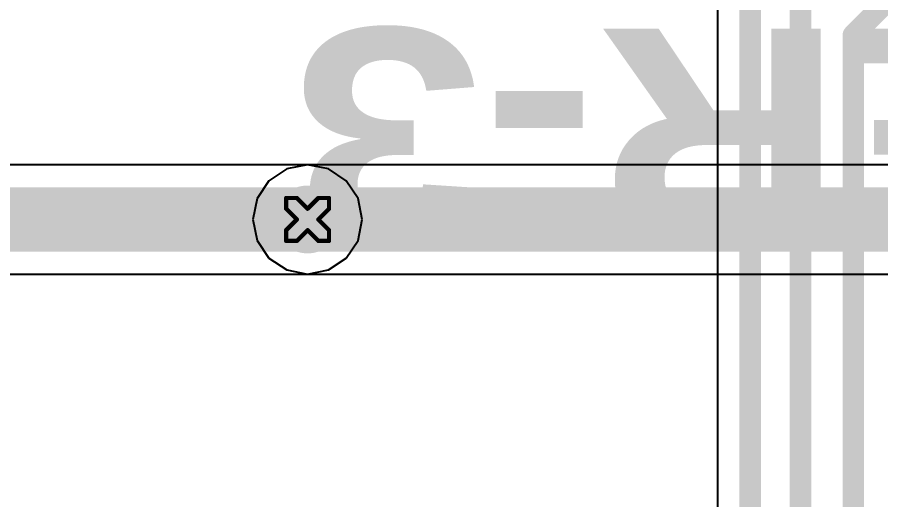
# Model space of a CAD drawing. Header units: inches. Extents: x 0 to 212, y 0 to 208.
# Drawn here: x 4.5546 to 4.9575, y 3.4158 to 3.6407 of the extents above; entities that cross this region are included whole.
import ezdxf

# ---------------------------------------------------------------- set-up
doc = ezdxf.new("R2010")
doc.units = ezdxf.units.IN
doc.header["$MEASUREMENT"] = 0
for name, color, linetype in [('Bottom Layer', 5, 'Continuous'), ('Bottom Solder', 6, 'Continuous'), ('Drill Drawing', 1, 'Continuous'), ('Top Layer', 1, 'Continuous'), ('Top Overlay', 2, 'Continuous'), ('Top Solder', 216, 'Continuous'), ('Via Holes', 16, 'Continuous')]:
    doc.layers.add(name, color=color, linetype=linetype)
doc.styles.add('Arial Black_Bold', font='', dxfattribs={"height": 0.2})
doc.styles.get('Arial Black_Bold').set_extended_font_data('Arial Black', bold=True)

msp = doc.modelspace()

# ---------------------------------------------------------------- hatches: boundary and pattern name
at = {"layer": 'Bottom Layer'}
h = msp.add_hatch(color=5, dxfattribs=at)
edge = h.paths.add_edge_path()
edge.add_arc((4.69003, 3.54644), 0.01181, 0, 360)
at = {"layer": 'Bottom Solder'}
h = msp.add_hatch(color=6, dxfattribs=at)
edge = h.paths.add_edge_path()
edge.add_arc((4.69003, 3.54644), 0.01581, 0, 360)
at = {"layer": 'Top Layer'}
h = msp.add_hatch(color=1, dxfattribs=at)
edge = h.paths.add_edge_path()
edge.add_arc((4.69003, 3.54644), 0.01181, 0, 360)
at = {"layer": 'Top Solder'}
h = msp.add_hatch(color=216, dxfattribs=at)
edge = h.paths.add_edge_path()
edge.add_arc((4.69003, 3.54644), 0.01581, 0, 360)
at = {"layer": 'Via Holes'}
h = msp.add_hatch(color=7, dxfattribs=at)
edge = h.paths.add_edge_path()
edge.add_arc((4.69003, 3.54644), 0.00591, 0, 360)

# ---------------------------------------------------------------- linework, layer by layer
at = {"layer": 'Bottom Layer'}
for p, q in [((4.88127, 3.79868), (4.88127, 3.35846)), ((4.69003, 3.57193), (2.74294, 3.57193)), ((4.69979, 3.56999), (4.69003, 3.57193)), ((4.70806, 3.56446), (4.69979, 3.56999)), ((4.71358, 3.55619), (4.70806, 3.56446)), ((4.71552, 3.54644), (4.71358, 3.55619)), ((4.71358, 3.53668), (4.71552, 3.54644)), ((4.70806, 3.52841), (4.71358, 3.53668)), ((4.69979, 3.52289), (4.70806, 3.52841)), ((4.69003, 3.52095), (4.69979, 3.52289)), ((2.7535, 3.52095), (4.69003, 3.52095))]:
    msp.add_line(p, q, dxfattribs=at)
for points in [[(4.92005, 2.48245, 0.01, 0.01, 0), (4.92005, 3.82028, 0.01, 0.01, 0)], [(4.89656, 2.51014, 0.01, 0.01, 0), (4.89656, 3.79868, 0.01, 0.01, 0)], [(4.9447, 3.63234, 0.01, 0.01, 0), (4.96136, 3.649, 0.01, 0.01, 0)], [(4.9447, 2.46434, 0.01, 0.01, 0), (4.9447, 3.63234, 0.01, 0.01, 0)], [(2.74294, 3.54644, 0.03, 0.03, 0), (4.69003, 3.54644, 0.03, 0.03, 0)]]:
    msp.add_lwpolyline(points, format="xyseb", dxfattribs=at)
for points in [[(4.9422, 3.63234, 0.005, 0.005, 1), (4.9472, 3.63234, 0.005, 0.005, 1)], [(4.9422, 3.63234, 0.005, 0.005, 1), (4.9472, 3.63234, 0.005, 0.005, 1)], [(4.68253, 3.54644, 0.015, 0.015, 1), (4.69753, 3.54644, 0.015, 0.015, 1)]]:
    msp.add_lwpolyline(points, format="xyseb", close=True, dxfattribs=at)
at = {"layer": 'Drill Drawing'}
for points in [[(4.68003, 3.55144, 0.002, 0.002, 0), (4.68003, 3.55644, 0.002, 0.002, 0)], [(4.68003, 3.55644, 0.002, 0.002, 0), (4.68503, 3.55644, 0.002, 0.002, 0)], [(4.68503, 3.55644, 0.002, 0.002, 0), (4.69003, 3.55144, 0.002, 0.002, 0)], [(4.69003, 3.55144, 0.002, 0.002, 0), (4.69503, 3.55644, 0.002, 0.002, 0)], [(4.69503, 3.55644, 0.002, 0.002, 0), (4.70003, 3.55644, 0.002, 0.002, 0)], [(4.70003, 3.55144, 0.002, 0.002, 0), (4.70003, 3.55644, 0.002, 0.002, 0)], [(4.68003, 3.55144, 0.002, 0.002, 0), (4.68503, 3.54644, 0.002, 0.002, 0)], [(4.69503, 3.54644, 0.002, 0.002, 0), (4.70003, 3.55144, 0.002, 0.002, 0)], [(4.68003, 3.54144, 0.002, 0.002, 0), (4.68503, 3.54644, 0.002, 0.002, 0)], [(4.69503, 3.54644, 0.002, 0.002, 0), (4.70003, 3.54144, 0.002, 0.002, 0)], [(4.68003, 3.53644, 0.002, 0.002, 0), (4.68003, 3.54144, 0.002, 0.002, 0)], [(4.68503, 3.53644, 0.002, 0.002, 0), (4.69003, 3.54144, 0.002, 0.002, 0)], [(4.69003, 3.54144, 0.002, 0.002, 0), (4.69503, 3.53644, 0.002, 0.002, 0)], [(4.70003, 3.53644, 0.002, 0.002, 0), (4.70003, 3.54144, 0.002, 0.002, 0)], [(4.68003, 3.53644, 0.002, 0.002, 0), (4.68503, 3.53644, 0.002, 0.002, 0)], [(4.69503, 3.53644, 0.002, 0.002, 0), (4.70003, 3.53644, 0.002, 0.002, 0)]]:
    msp.add_lwpolyline(points, format="xyseb", dxfattribs=at)
for points in [[(4.67953, 3.55644, 0.001, 0.001, 1), (4.68053, 3.55644, 0.001, 0.001, 1)], [(4.67953, 3.55644, 0.001, 0.001, 1), (4.68053, 3.55644, 0.001, 0.001, 1)], [(4.68453, 3.55644, 0.001, 0.001, 1), (4.68553, 3.55644, 0.001, 0.001, 1)], [(4.68453, 3.55644, 0.001, 0.001, 1), (4.68553, 3.55644, 0.001, 0.001, 1)], [(4.69453, 3.55644, 0.001, 0.001, 1), (4.69553, 3.55644, 0.001, 0.001, 1)], [(4.69453, 3.55644, 0.001, 0.001, 1), (4.69553, 3.55644, 0.001, 0.001, 1)], [(4.69953, 3.55644, 0.001, 0.001, 1), (4.70053, 3.55644, 0.001, 0.001, 1)], [(4.69953, 3.55644, 0.001, 0.001, 1), (4.70053, 3.55644, 0.001, 0.001, 1)], [(4.67953, 3.55144, 0.001, 0.001, 1), (4.68053, 3.55144, 0.001, 0.001, 1)], [(4.67953, 3.55144, 0.001, 0.001, 1), (4.68053, 3.55144, 0.001, 0.001, 1)], [(4.68953, 3.55144, 0.001, 0.001, 1), (4.69053, 3.55144, 0.001, 0.001, 1)], [(4.68953, 3.55144, 0.001, 0.001, 1), (4.69053, 3.55144, 0.001, 0.001, 1)], [(4.69953, 3.55144, 0.001, 0.001, 1), (4.70053, 3.55144, 0.001, 0.001, 1)], [(4.69953, 3.55144, 0.001, 0.001, 1), (4.70053, 3.55144, 0.001, 0.001, 1)], [(4.68453, 3.54644, 0.001, 0.001, 1), (4.68553, 3.54644, 0.001, 0.001, 1)], [(4.68453, 3.54644, 0.001, 0.001, 1), (4.68553, 3.54644, 0.001, 0.001, 1)], [(4.69453, 3.54644, 0.001, 0.001, 1), (4.69553, 3.54644, 0.001, 0.001, 1)], [(4.69453, 3.54644, 0.001, 0.001, 1), (4.69553, 3.54644, 0.001, 0.001, 1)], [(4.67953, 3.54144, 0.001, 0.001, 1), (4.68053, 3.54144, 0.001, 0.001, 1)], [(4.67953, 3.54144, 0.001, 0.001, 1), (4.68053, 3.54144, 0.001, 0.001, 1)], [(4.68953, 3.54144, 0.001, 0.001, 1), (4.69053, 3.54144, 0.001, 0.001, 1)], [(4.68953, 3.54144, 0.001, 0.001, 1), (4.69053, 3.54144, 0.001, 0.001, 1)], [(4.69953, 3.54144, 0.001, 0.001, 1), (4.70053, 3.54144, 0.001, 0.001, 1)], [(4.69953, 3.54144, 0.001, 0.001, 1), (4.70053, 3.54144, 0.001, 0.001, 1)], [(4.67953, 3.53644, 0.001, 0.001, 1), (4.68053, 3.53644, 0.001, 0.001, 1)], [(4.67953, 3.53644, 0.001, 0.001, 1), (4.68053, 3.53644, 0.001, 0.001, 1)], [(4.68453, 3.53644, 0.001, 0.001, 1), (4.68553, 3.53644, 0.001, 0.001, 1)], [(4.68453, 3.53644, 0.001, 0.001, 1), (4.68553, 3.53644, 0.001, 0.001, 1)], [(4.69453, 3.53644, 0.001, 0.001, 1), (4.69553, 3.53644, 0.001, 0.001, 1)], [(4.69453, 3.53644, 0.001, 0.001, 1), (4.69553, 3.53644, 0.001, 0.001, 1)], [(4.69953, 3.53644, 0.001, 0.001, 1), (4.70053, 3.53644, 0.001, 0.001, 1)], [(4.69953, 3.53644, 0.001, 0.001, 1), (4.70053, 3.53644, 0.001, 0.001, 1)]]:
    msp.add_lwpolyline(points, format="xyseb", close=True, dxfattribs=at)
at = {"layer": 'Top Layer'}
for p, q in [((4.69003, 3.57193), (4.68028, 3.56999)), ((5.98603, 3.57193), (4.69003, 3.57193)), ((4.68028, 3.56999), (4.67201, 3.56446)), ((4.67201, 3.56446), (4.66648, 3.55619)), ((4.66648, 3.55619), (4.66454, 3.54644)), ((4.66454, 3.54644), (4.66648, 3.53668)), ((4.66648, 3.53668), (4.67201, 3.52841)), ((4.67201, 3.52841), (4.68028, 3.52289)), ((4.68028, 3.52289), (4.69003, 3.52095)), ((4.69003, 3.52095), (5.97548, 3.52095))]:
    msp.add_line(p, q, dxfattribs=at)
msp.add_lwpolyline([(4.69003, 3.54644, 0.03, 0.03, 0), (5.98603, 3.54644, 0.03, 0.03, 0)], format="xyseb", dxfattribs=at)
msp.add_lwpolyline([(4.68253, 3.54644, 0.015, 0.015, 1), (4.69753, 3.54644, 0.015, 0.015, 1)], format="xyseb", close=True, dxfattribs=at)

# ---------------------------------------------------------------- texts
at = {"layer": 'Top Overlay', "style": 'Arial Black_Bold'}
msp.add_text('DIMMER-3', height=0.1, rotation=180, dxfattribs=at).set_placement((5.47304, 3.63535))

doc.saveas('drawing.dxf')
